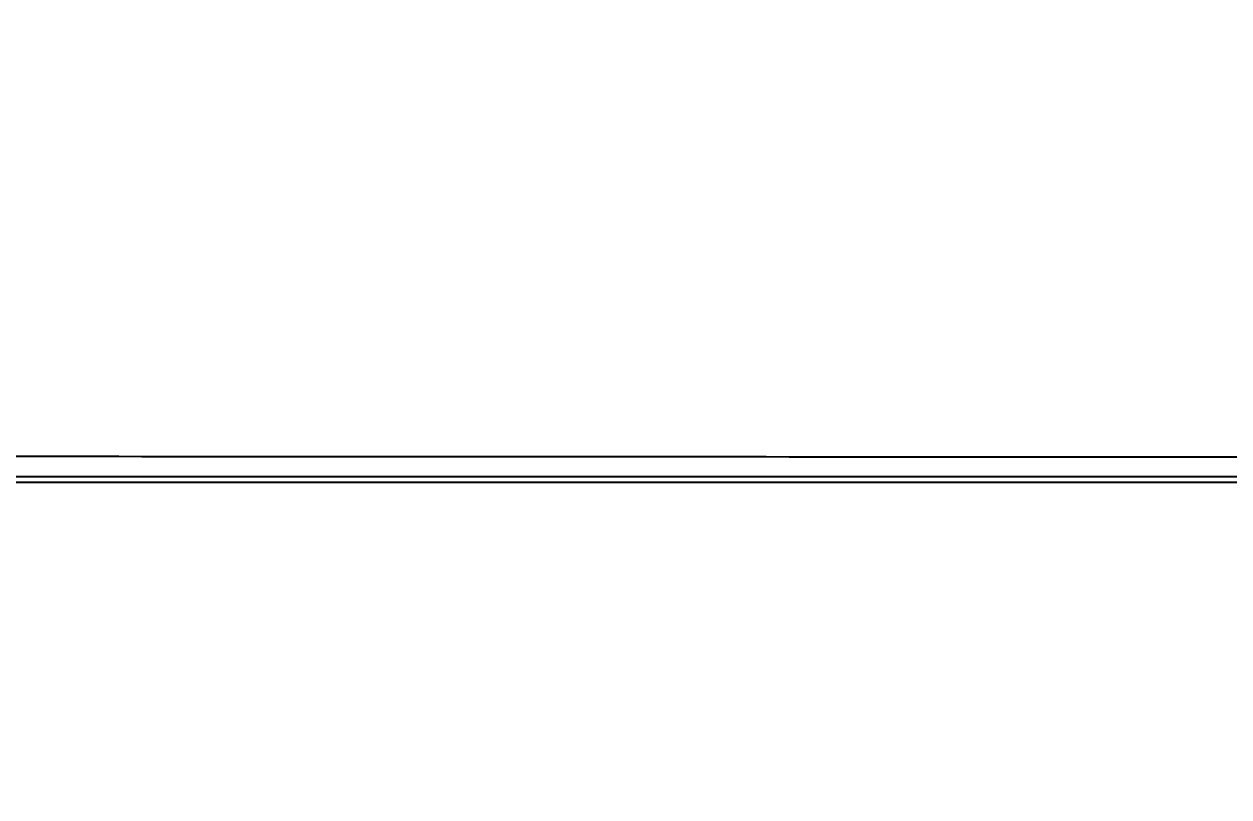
# Model space of a CAD drawing. Extents: x 2340 to 8415, y -46 to 2482.
# Drawn here: x 2597.16 to 2645.73, y 668.52 to 699.68 of the extents above; entities that cross this region are included whole.
import ezdxf

# ---------------------------------------------------------------- set-up
doc = ezdxf.new("R2010")
doc.units = 0
doc.header["$LTSCALE"] = 20
doc.header["$MEASUREMENT"] = 0
doc.layers.get('0').update_dxf_attribs({"linetype": 'CONTINUOUS'})
doc.layers.get('DEFPOINTS').update_dxf_attribs({"linetype": 'CONTINUOUS'})
doc.layers.add('00_COMPONENTS', color=7, linetype='CONTINUOUS')
doc.styles.get("Standard").update_dxf_attribs({"font": 'NanumGothic.ttf'})
doc.dimstyles.get("Standard").update_dxf_attribs({"dimtxt": 2.7, "dimasz": 2.5, "dimexe": 1.5, "dimexo": 1.5, "dimgap": 1.5, "dimtad": 1, "dimdec": 0, "dimlfac": 10, "dimzin": 0, "dimdsep": 46, "dimtxsty": 'Standard', "dimcen": 0, "dimclrt": 2, "dimadec": 0, "dimazin": 0, "dimtfac": 1, "dimtdec": 0, "dimtmove": 0, "dimatfit": 3, "dimfxl": 0, "dimtolj": 1, "dimtzin": 0, "dimarcsym": 0})

# ---------------------------------------------------------------- blocks, each defined once
blk = doc.blocks.new('*D40')
at = {"color": 3, "lineweight": -2}
for p, q in [((3179.316, 698.183), (3179.316, 48.41)), ((2481.761, 299.693), (2481.761, 48.41)), ((2501.761, 53.41), (3159.316, 53.41))]:
    blk.add_line(p, q, dxfattribs=at)
at = {"color": 3}
for points in [[(2501.761, 56.743), (2501.761, 50.077), (2481.761, 53.41)], [(3159.316, 56.743), (3159.316, 50.077), (3179.316, 53.41)]]:
    blk.add_solid(points, dxfattribs=at)
at = {"layer": 'DEFPOINTS', "color": 0}
for p in [(3179.316, 699.683), (2481.761, 301.193), (3179.316, 53.41)]:
    blk.add_point(p, dxfattribs=at)
at = {"color": 2, "insert": (2830.539, 77.47), "char_height": 26, "attachment_point": 5}
blk.add_mtext('\\A1;700', dxfattribs=at)
blk = doc.blocks.new('A$C7b8c0583')
at = {"layer": '00_COMPONENTS', "color": 7, "linetype": 'Continuous'}
blk.add_line((155.127, 0.04), (43.049, 0.04), dxfattribs=at)
at = {"layer": '00_COMPONENTS', "color": 9, "linetype": 'Continuous'}
blk.add_open_spline([(155.068, 1.071), (135.185, 1.07), (97.616, 1.081), (60.046, 1.126), (42.36, 1.143)], degree=3, knots=[0, 0, 0, 0, 0.529222, 1, 1, 1, 1], dxfattribs=at)

msp = doc.modelspace()

# ---------------------------------------------------------------- linework, layer by layer
at = {"color": 7}
msp.add_line((2506.936, 681.441), (3170.316, 681.441), dxfattribs=at)

# ---------------------------------------------------------------- block references
msp.add_blockref('A$C7b8c0583', (2501.828, 681.153))

# ---------------------------------------------------------------- dimensions: what is measured, and where the dimension line sits
dim = msp.add_linear_dim(base=(3179.316, 53.41), p1=(2481.761, 301.193), p2=(3179.316, 699.683), text='700', dimstyle='Standard', override={"dimtxt": 26, "dimasz": 20, "dimexe": 5, "dimgap": 10, "dimlfac": 1, "dimzin": 12, "dimclrd": 3, "dimclre": 3, "dimazin": 2, "dimarcsym": 1})
dim.commit()
dim.dimension.update_dxf_attribs({"geometry": '*D40', "text_midpoint": (2830.539, 53.41), "dimtype": 160})

doc.saveas('drawing.dxf')
